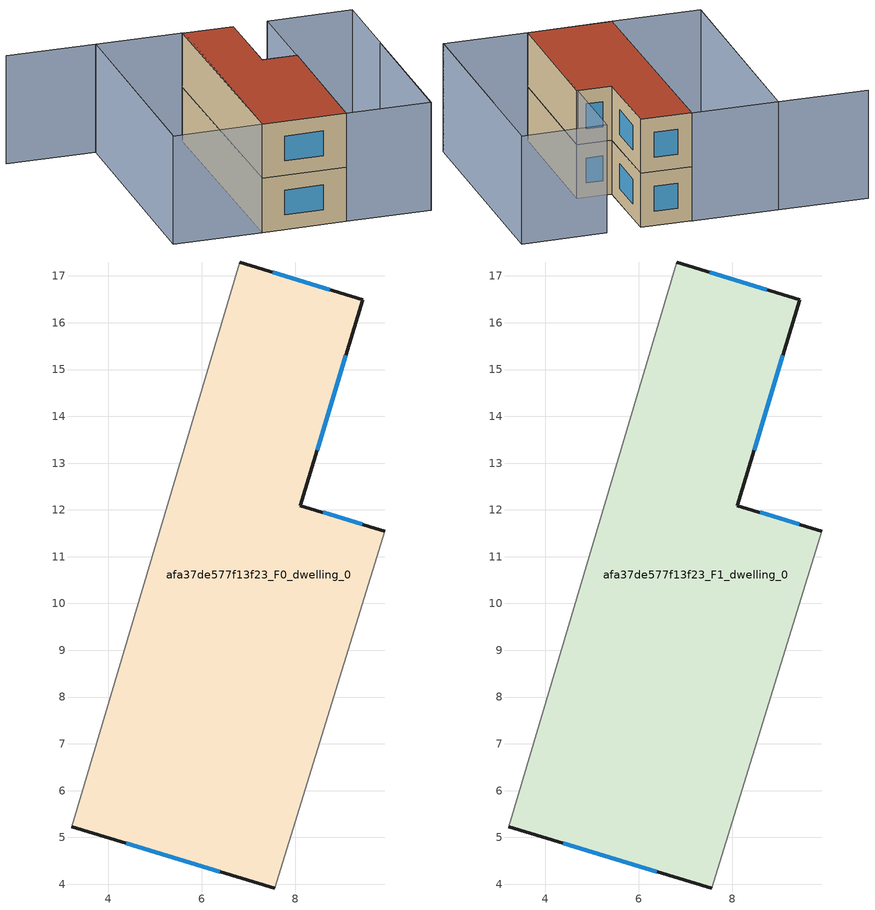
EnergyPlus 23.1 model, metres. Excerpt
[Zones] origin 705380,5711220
afa37de577f13f23_F0_dwelling_0
 floor ground (EU_floor_Construction): 9.44,16.49 8.11,12.09 9.92,11.54 7.56,3.92 3.22,5.23 6.81,17.3 z0
 wall outside (EU_wall_Construction): 3.22,5.23 7.56,3.92 / 9.92,11.54 8.11,12.09 9.44,16.49 6.81,17.3 z0:3
 wall adiabatic (EU_wall_Construction): 6.81,17.3 3.22,5.23 / 7.56,3.92 9.92,11.54 z0:3
 window (EU_Window_Construction): 4.39,4.87 6.39,4.27 / 8.73,16.71 7.52,17.08 / 8.47,13.28 9.08,15.31 / 9.43,11.69 8.59,11.95 z0.81:2.19
afa37de577f13f23_F1_dwelling_0
 floor to afa37de577f13f23_F0_dwelling_0 (EU_floor_Construction): 9.44,16.49 8.11,12.09 9.92,11.54 7.56,3.92 3.22,5.23 6.81,17.3 z3
 wall outside (EU_wall_Construction): 3.22,5.23 7.56,3.92 / 9.92,11.54 8.11,12.09 9.44,16.49 6.81,17.3 z3:6
 wall adiabatic (EU_wall_Construction): 6.81,17.3 3.22,5.23 / 7.56,3.92 9.92,11.54 z3:6
 window (EU_Window_Construction): 4.39,4.87 6.39,4.27 / 8.73,16.71 7.52,17.08 / 8.47,13.28 9.08,15.31 / 9.43,11.69 8.59,11.95 z3.81:5.19
 roof outside (EU_roof_Construction): 7.56,3.92 9.92,11.54 8.11,12.09 9.44,16.49 6.81,17.3 3.22,5.23 z6
shading: 11.9,2.58 14.29,10.36 / -2.25,20.1 2.36,18.69 / -1.34,6.63 2.36,18.69 / 2.36,18.69 6.92,17.29 / 6.92,17.29 3.22,5.23 / 3.22,5.23 -1.34,6.63 / 2.36,18.69 -1.34,6.65 / 7.56,3.91 11.27,16.06 / 11.27,16.06 15.64,14.73 / 15.64,14.73 11.93,2.57 / 11.93,2.57 7.56,3.91 z0:6
[Building]
EU S2 Campaign: North Axis=0; Terrain=City; Solar Distribution=FullExterior
[Site:Location]
London: Latitude=51.5; Longitude=-0.5; Time Zone=0; Elevation=25
[SizingPeriod:WeatherFileDays]
AnnualSizingPeriod: Begin Month=1; Begin Day of Month=1; End Month=12; End Day of Month=31; Day of Week for Start Day=Monday; Use Weather File Daylight Saving Period=No; Use Weather File Rain and Snow Indicators=No
[MATERIAL]
EU_InternalMass_Material: Roughness=MediumRough; Thickness=0.1; Conductivity=1; Density=1800; Specific Heat=900; Thermal Absorptance=0.9; Solar Absorptance=0.7; Visible Absorptance=0.7
[MATERIAL:NOMASS] Roughness=MediumRough; Thermal Absorptance=0.9; Solar Absorptance=0.7; Visible Absorptance=0.7
Name | Thermal Resistance
EU_wall_NoMass | 0.555556
EU_roof_NoMass | 0.510204
EU_floor_NoMass | 1.68919
[WINDOWMATERIAL:SIMPLEGLAZINGSYSTEM]
EU_Window_SimpleGlazing: UFactor=3.96; Solar Heat Gain Coefficient=0.85; Visible Transmittance=0.85
[CONSTRUCTION]
EU_wall_Construction: EU_wall_NoMass
EU_roof_Construction: EU_roof_NoMass
EU_floor_Construction: EU_floor_NoMass
EU_Window_Construction: EU_Window_SimpleGlazing
EU_InternalMass_Construction: EU_InternalMass_Material
[ZONE] Type=1; Multiplier=1; Ceiling Height=autocalculate; Volume=147.341; Floor Area=autocalculate; Part of Total Floor Area=Yes
afa37de577f13f23_F0_dwelling_0; afa37de577f13f23_F1_dwelling_0
[INTERNALMASS] Construction=EU_InternalMass_Construction; Surface Area=49.1138
Name | Zone or ZoneList
afa37de577f13f23_F0_dwelling_0_EU_InternalMass | afa37de577f13f23_F0_dwelling_0
afa37de577f13f23_F1_dwelling_0_EU_InternalMass | afa37de577f13f23_F1_dwelling_0
[OTHEREQUIPMENT] Fuel Type=Electricity; Design Level Calculation Method=Watts/Area; Power per Zone Floor Area=1; Fraction Latent=0; Fraction Radiant=0; Fraction Lost=0; Carbon Dioxide Generation Rate=0; EndUse Subcategory=EU_Step8_InternalGains
Name | Zone or ZoneList or Space or SpaceList | Schedule
EU_Step8_InternalGain_afa37de577f13f23_F0_dwelling_0_f000 | afa37de577f13f23_F0_dwelling_0 | EU_Step8_GainSchedule_afa37de577f13f23_F0_dwelling_0_f000
EU_Step8_InternalGain_afa37de577f13f23_F1_dwelling_0_f000 | afa37de577f13f23_F1_dwelling_0 | EU_Step8_GainSchedule_afa37de577f13f23_F1_dwelling_0_f000
[ZONEVENTILATION:DESIGNFLOWRATE] Schedule=EU_AlwaysOn; Design Flow Rate Calculation Method=AirChanges/Hour; Air Changes per Hour=0.48; Ventilation Type=Natural; Fan Pressure Rise=0; Fan Total Efficiency=1; Constant Term Coefficient=1; Temperature Term Coefficient=0; Velocity Term Coefficient=0; Velocity Squared Term Coefficient=0; Minimum Indoor Temperature=-100; Maximum Indoor Temperature=100; Delta Temperature=-100; Minimum Outdoor Temperature=-100; Maximum Outdoor Temperature=100; Maximum Wind Speed=40
Name | Zone or ZoneList or Space or SpaceList
EU_ConstantAir_afa37de577f13f23_F0_dwelling_0 | afa37de577f13f23_F0_dwelling_0
EU_ConstantAir_afa37de577f13f23_F1_dwelling_0 | afa37de577f13f23_F1_dwelling_0
[HVACTEMPLATE:THERMOSTAT] Constant Heating Setpoint=20; Constant Cooling Setpoint=50
EU_HeatOnly_afa37de577f13f23_F0_dwelling_0; EU_HeatOnly_afa37de577f13f23_F1_dwelling_0
[HVACTEMPLATE:ZONE:IDEALLOADSAIRSYSTEM] System Availability Schedule=EU_AlwaysOn; Maximum Heating Supply Air Temperature=50; Minimum Cooling Supply Air Temperature=13; Maximum Heating Supply Air Humidity Ratio=0.0156; Minimum Cooling Supply Air Humidity Ratio=0.0077; Heating Limit=NoLimit; Cooling Limit=NoLimit; Heating Availability Schedule=EU_AlwaysOn; Cooling Availability Schedule=EU_CoolingOff; Dehumidification Control Type=ConstantSensibleHeatRatio; Cooling Sensible Heat Ratio=0.7; Dehumidification Setpoint=60; Humidification Control Type=None; Humidification Setpoint=30; Outdoor Air Method=None; Outdoor Air Flow Rate per Person=0.00944; Outdoor Air Flow Rate per Zone Floor Area=0; Outdoor Air Flow Rate per Zone=0; Demand Controlled Ventilation Type=None; Outdoor Air Economizer Type=NoEconomizer; Heat Recovery Type=None; Sensible Heat Recovery Effectiveness=0.7; Latent Heat Recovery Effectiveness=0.65
Name | Template Thermostat
afa37de577f13f23_F0_dwelling_0 | EU_HeatOnly_afa37de577f13f23_F0_dwelling_0
afa37de577f13f23_F1_dwelling_0 | EU_HeatOnly_afa37de577f13f23_F1_dwelling_0
[SIZING:ZONE] Zone Cooling Design Supply Air Temperature Input Method=SupplyAirTemperature; Zone Cooling Design Supply Air Temperature=13; Zone Heating Design Supply Air Temperature Input Method=SupplyAirTemperature; Zone Heating Design Supply Air Temperature=50; Zone Cooling Design Supply Air Humidity Ratio=0.008; Zone Heating Design Supply Air Humidity Ratio=0.008; Cooling Design Air Flow Method=DesignDay; Cooling Design Air Flow Rate=0; Cooling Minimum Air Flow per Zone Floor Area=0.000762; Cooling Minimum Air Flow=0; Cooling Minimum Air Flow Fraction=0.2; Heating Design Air Flow Method=DesignDay; Heating Design Air Flow Rate=0; Heating Maximum Air Flow per Zone Floor Area=0.002032; Heating Maximum Air Flow=0.141576; Heating Maximum Air Flow Fraction=0.3; Account for Dedicated Outdoor Air System=No; Dedicated Outdoor Air System Control Strategy=NeutralSupplyAir; Dedicated Outdoor Air Low Setpoint Temperature for Design=autosize; Dedicated Outdoor Air High Setpoint Temperature for Design=autosize; Zone Load Sizing Method=Sensible Load Only No Latent Load; Zone Latent Cooling Design Supply Air Humidity Ratio Input Method=HumidityRatioDifference; Zone Cooling Design Supply Air Humidity Ratio Difference=0.005; Zone Latent Heating Design Supply Air Humidity Ratio Input Method=HumidityRatioDifference; Zone Humidification Design Supply Air Humidity Ratio Difference=0.005
afa37de577f13f23_F0_dwelling_0; afa37de577f13f23_F1_dwelling_0
[SCHEDULE:CONSTANT]
Name | Hourly Value
EU_AlwaysOn | 1
EU_CoolingOff | 0
[SCHEDULE:FILE] Column Number=1; Rows to Skip at Top=0; Number of Hours of Data=8760; Column Separator=Comma; Interpolate to Timestep=No; Minutes per Item=60; Adjust Schedule for Daylight Savings=Yes
Name | File
EU_Step8_GainSchedule_afa37de577f13f23_F0_dwelling_0_f000 | ../../schedules/afa37de577f13f23/afa37de577f13f23_F0_dwelling_0_f000_gain.csv
EU_Step8_GainSchedule_afa37de577f13f23_F1_dwelling_0_f000 | ../../schedules/afa37de577f13f23/afa37de577f13f23_F1_dwelling_0_f000_gain.csv
